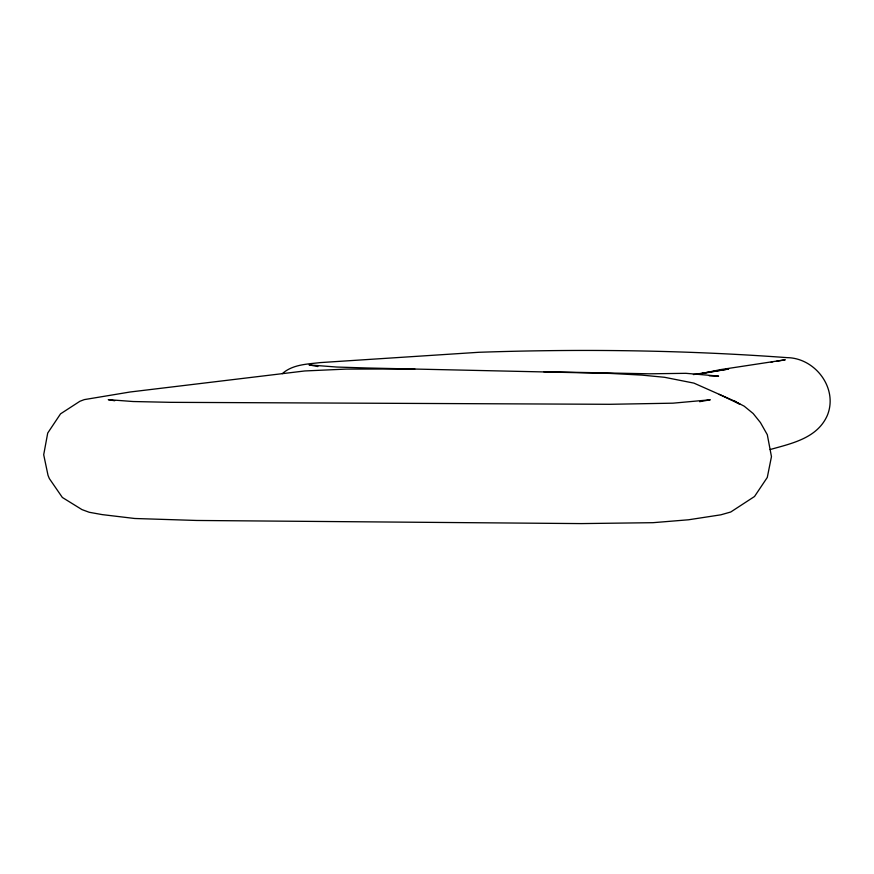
<?xml version="1.0" encoding="UTF-8"?>
<svg xmlns="http://www.w3.org/2000/svg" width="874" height="874" viewBox="0 0 874 874"><rect width="100%" height="100%" fill="white"/><g stroke="black" fill="none" stroke-linecap="round" stroke-linejoin="round"><path stroke-width="1.31" d="M282.302 373.646C292.703 364.403 307.113 364.163 320.245 362.601L478.843 352.288C581.505 348.781 684.703 350.103 787.103 357.641C815.376 357.969 838.472 388.559 827.252 415.587C817.146 438.311 791.615 443.468 770.147 449.531M771.163 362.186L772.966 361.694M700.959 373.679L720.362 369.647L785.234 359.782L776.505 361.323M699.604 401.69L710.245 399.789L672.98 403.176L609.735 404.301L170.659 402.335L133.154 401.527L108.267 399.658L114.68 400.751M700.981 373.733L728.599 369.014L693.399 374.585M414.811 368.992L346.344 369.09L304.753 370.958L130.073 392L84.286 399.615L79.927 401.264L60.546 413.839L47.72 433.045L43.7 454.742L48.026 475.369L49.359 478.591L62.36 497.47L81.981 509.608L89.224 512.273L102.149 514.6L134.716 518.49L196.726 520.467L581.286 523.592L652.998 522.685L688.548 519.779L720.842 514.819L730.74 512.011L754.524 496.498L767.285 477.444L771.458 456.632L767.306 434.717L760.435 422.568L753.169 413.522L744.178 406.17L734.084 400.926L693.923 383.118L664.502 377.284L641.855 375.11L610.194 373.417L366.894 367.987L336.643 367.036L309.068 364.917L317.918 366.556M543.661 371.69L649.371 373.81L685.85 373.318L718.581 376.104L709.295 375.82M735.078 401.406L734.084 400.926L739.928 404.203L719.247 394.36"/></g></svg>
